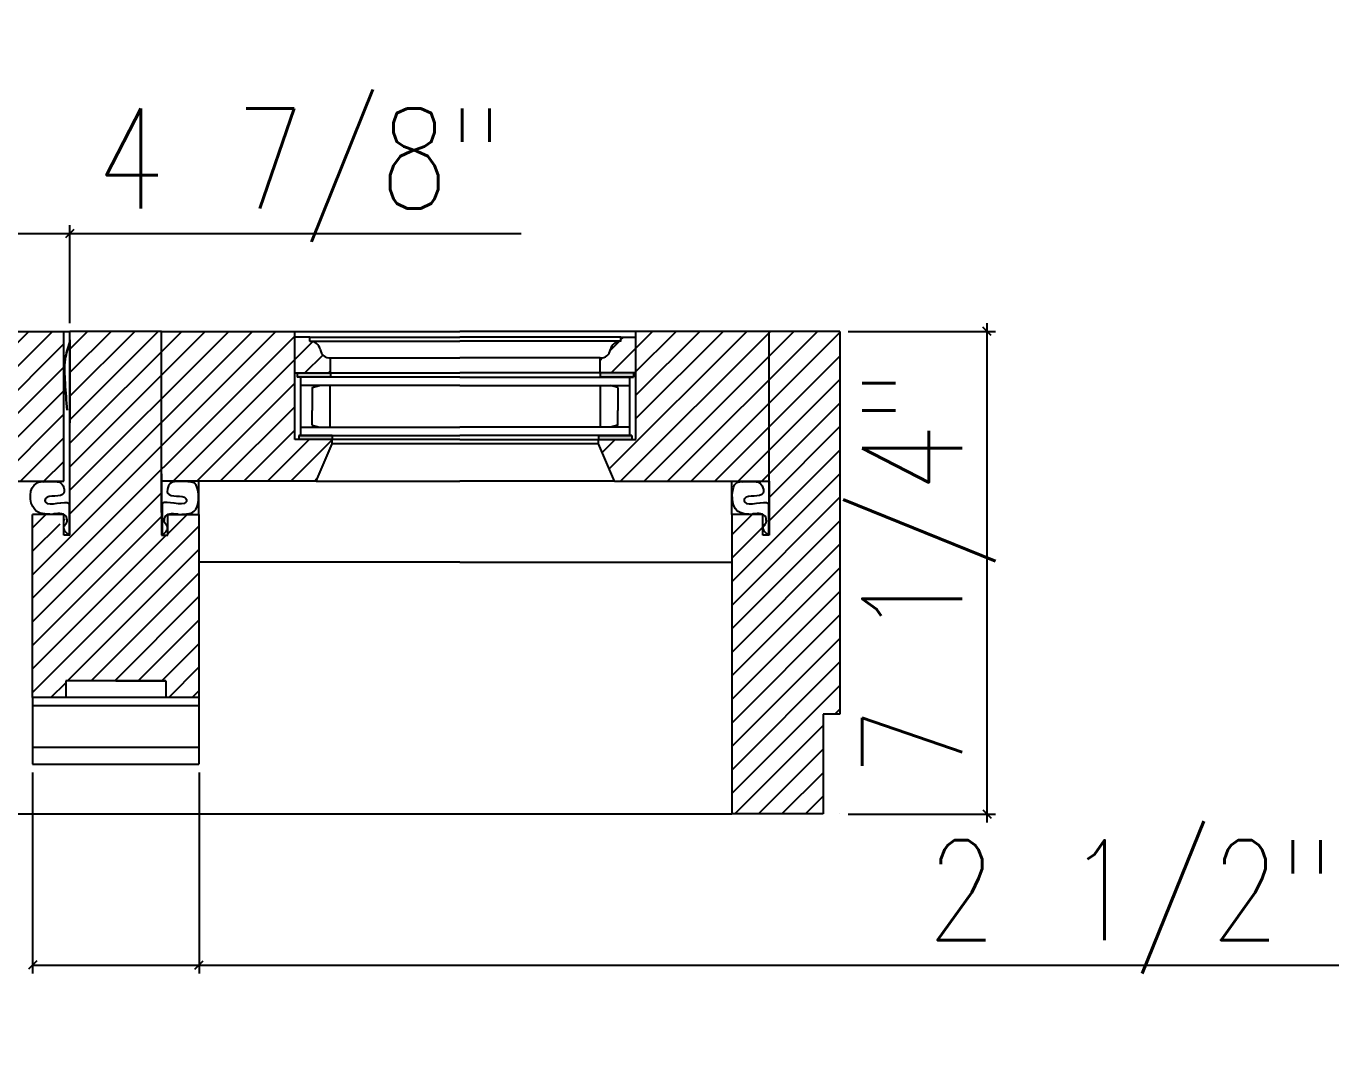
# Model space of a CAD drawing. Header units: inches. Extents: x 1985 to 11287, y 379 to 4336.
# Drawn here: x 7157.98 to 7177.69, y 3504.39 to 3519.86 of the extents above; entities that cross this region are included whole.
import ezdxf

# ---------------------------------------------------------------- set-up
doc = ezdxf.new("R2010")
doc.units = ezdxf.units.IN
doc.header["$MEASUREMENT"] = 0
doc.layers.get('0').update_dxf_attribs({"linetype": 'CONTINUOUS'})
doc.layers.get('Defpoints').update_dxf_attribs({"linetype": 'CONTINUOUS'})
for name, color, linetype in [('COTE1-1', 7, 'CONTINUOUS'), ('COTE1-1 99', 7, 'CONTINUOUS'), ('glass-', 6, 'CONTINUOUS'), ('glazing tape', 7, 'CONTINUOUS'), ('hatch 99', 1, 'CONTINUOUS'), ('weatherstripping', 5, 'CONTINUOUS'), ('wood detail', 7, 'CONTINUOUS'), ('wood detail 99', 7, 'CONTINUOUS')]:
    doc.layers.add(name, color=color, linetype=linetype)
doc.styles.get("Standard").update_dxf_attribs({"font": 'txt.shx', "width": 0.8})
doc.dimstyles.new('Elevation', dxfattribs={"dimscale": 2, "dimtxt": 0.75, "dimasz": 0.0625, "dimexe": 0.0625, "dimexo": 0.0625, "dimgap": 0.0625, "dimtad": 1, "dimdec": 5, "dimzin": 0, "dimdsep": 46, "dimlunit": 5, "dimtxsty": 'Standard', "dimblk1": 'OBLIQUE', "dimblk2": 'OBLIQUE', "dimsah": 1, "dimcen": 2, "dimdle": 0.0625, "dimclrd": 1, "dimclre": 1, "dimadec": 1, "dimazin": 0, "dimtfac": 0.375, "dimtdec": 5, "dimtmove": 0, "dimatfit": 3, "dimldrblk": 'OBLIQUE', "dimfxl": 1, "dimfrac": 2, "dimtolj": 1, "dimtzin": 0, "dimarcsym": 0})
pattern_1 = [(45, (7158.33995, 1753.31132), (-0.176776695, 0.176776695), [])]

# ---------------------------------------------------------------- blocks, each defined once
blk = doc.blocks.new('_OBLIQUE')
at = {"color": 0, "linetype": 'ByBlock'}
blk.add_line((-0.5, -0.5), (0.5, 0.5), dxfattribs=at)
blk = doc.blocks.new('*D1022')
at = {"layer": 'COTE1-1 99', "color": 1, "lineweight": -2}
for p, q in [((7170.321, 3515.272), (7172.531, 3515.272)), ((7172.406, 3507.897), (7172.406, 3515.397)), ((7170.321, 3508.022), (7172.531, 3508.022))]:
    blk.add_line(p, q, dxfattribs=at)
at = {"layer": 'Defpoints', "color": 0}
for p in [(7170.196, 3515.272), (7172.406, 3515.272), (7170.196, 3508.022)]:
    blk.add_point(p, dxfattribs=at)
at = {"layer": 'COTE1-1 99', "color": 1, "lineweight": -2, "xscale": 0.125, "yscale": 0.125, "zscale": 0.125}
for p, rotation in [((7172.406, 3515.272), 90), ((7172.406, 3508.022), 270)]:
    blk.add_blockref('_OBLIQUE', p, dxfattribs=dict(at, rotation=rotation))
at = {"layer": 'COTE1-1 99', "color": 0, "insert": (7171.531, 3511.647), "char_height": 1.5, "attachment_point": 5, "rotation": 90}
blk.add_mtext('\\A1;7 1/4"', dxfattribs=at)
blk = doc.blocks.new('*D1034')
at = {"layer": 'COTE1-1 99', "color": 1, "lineweight": -2}
for p, q in [((7158.071, 3508.647), (7158.071, 3505.627)), ((7160.571, 3508.647), (7160.571, 3505.627)), ((7158.071, 3505.752), (7160.696, 3505.752)), ((7160.571, 3505.752), (7177.687, 3505.752))]:
    blk.add_line(p, q, dxfattribs=at)
at = {"layer": 'Defpoints', "color": 0}
for p in [(7158.071, 3508.772), (7160.571, 3508.772), (7158.071, 3505.752)]:
    blk.add_point(p, dxfattribs=at)
at = {"layer": 'COTE1-1 99', "color": 1, "lineweight": -2, "xscale": 0.125, "yscale": 0.125, "zscale": 0.125, "rotation": 180}
blk.add_blockref('_OBLIQUE', (7158.071, 3505.752), dxfattribs=at)
at = {"layer": 'COTE1-1 99', "color": 1, "lineweight": -2, "xscale": 0.125, "yscale": 0.125, "zscale": 0.125}
blk.add_blockref('_OBLIQUE', (7160.571, 3505.752), dxfattribs=at)
at = {"layer": 'COTE1-1 99', "color": 0, "insert": (7174.562, 3506.627), "char_height": 1.5, "attachment_point": 5}
blk.add_mtext('\\A1;2 1/2"', dxfattribs=at)
blk = doc.blocks.new('*D1035')
at = {"layer": 'COTE1-1 99', "color": 1, "lineweight": -2}
for p, q in [((7153.757, 3513.741), (7153.757, 3516.87)), ((7158.633, 3515.397), (7158.633, 3516.87)), ((7153.632, 3516.745), (7158.633, 3516.745)), ((7158.633, 3516.745), (7165.408, 3516.745))]:
    blk.add_line(p, q, dxfattribs=at)
at = {"layer": 'Defpoints', "color": 0}
for p in [(7158.633, 3516.745), (7158.633, 3515.272), (7153.757, 3513.616)]:
    blk.add_point(p, dxfattribs=at)
at = {"layer": 'COTE1-1 99', "color": 1, "lineweight": -2, "xscale": 0.125, "yscale": 0.125, "zscale": 0.125, "rotation": 180}
blk.add_blockref('_OBLIQUE', (7153.757, 3516.745), dxfattribs=at)
at = {"layer": 'COTE1-1 99', "color": 1, "lineweight": -2, "xscale": 0.125, "yscale": 0.125, "zscale": 0.125}
blk.add_blockref('_OBLIQUE', (7158.633, 3516.745), dxfattribs=at)
at = {"layer": 'COTE1-1 99', "color": 0, "insert": (7162.083, 3517.62), "char_height": 1.5, "attachment_point": 5}
blk.add_mtext('\\A1;4 7/8"', dxfattribs=at)

msp = doc.modelspace()

# ---------------------------------------------------------------- hatches: boundary and pattern name
at = {"layer": 'glazing tape'}
h = msp.add_hatch(color=256, dxfattribs=at)
h.paths.add_polyline_path([(7162.046996, 3514.64746), (7162.046996, 3514.58496), (7162.546996, 3514.58496), (7162.546996, 3514.64746)])
h.paths.add_polyline_path([(7162.570496, 3513.64746), (7162.570496, 3513.70996), (7162.070496, 3513.70996), (7162.070496, 3513.64746)])
h = msp.add_hatch(color=256, dxfattribs=at)
h.paths.add_polyline_path([(7167.094076, 3514.58496), (7167.094076, 3514.64746), (7166.594076, 3514.64746), (7166.594076, 3514.58496)])
h.paths.add_polyline_path([(7167.070576, 3513.64746), (7167.070576, 3513.70996), (7166.570576, 3513.70996), (7166.570576, 3513.64746)])
at = {"layer": 'hatch 99'}
h = msp.add_hatch(dxfattribs=at)
h.set_pattern_fill('ANSI31', color=256, scale=2, style=0)
h.set_pattern_definition([(45, (7146.5854, 1765.06588), (-0.176776695, 0.176776695), [])])
h.paths.add_polyline_path([(7154.093153, 3515.14746), (7154.080031, 3515.14746, 0.350781059), (7153.936903, 3515.02246, -0.375199902), (7153.780653, 3514.89746), (7153.780653, 3514.64746), (7154.319667, 3514.64746), (7154.319667, 3515.20996), (7154.093153, 3515.20996)], flags=17)
h.paths.add_polyline_path([(7154.319667, 3513.64746), (7153.757153, 3513.64746), (7153.757153, 3513.58496), (7153.998224, 3513.02246), (7158.538404, 3513.02246), (7158.538404, 3515.27246), (7154.319667, 3515.27246)])
h = msp.add_hatch(dxfattribs=at)
h.set_pattern_fill('ANSI31', color=256, scale=2, style=0)
h.set_pattern_definition(pattern_1)
edge = h.paths.add_edge_path()
edge.add_line((7160.008046, 3515.27246), (7158.63213, 3515.27246))
edge.add_line((7158.63213, 3515.27246), (7158.63213, 3515.14746))
edge.add_line((7158.63213, 3515.14746), (7158.63213, 3513.89746))
edge.add_line((7158.63213, 3513.89746), (7158.63213, 3512.208148))
edge.add_spline(control_points=[(7158.366112, 3512.524136), (7158.437998, 3512.538713), (7158.56592, 3512.556351), (7158.605658, 3512.392268), (7158.514867, 3512.34917), (7158.552026, 3512.259716), (7158.622067, 3512.2155)], knot_values=[0.002756706, 0.002756706, 0.002756706, 0.002756706, 0.162430415, 0.217787302, 0.327082606, 0.496812861, 0.496812861, 0.496812861, 0.496812861], degree=3, periodic=0)
edge.add_line((7158.6296, 3512.209996), (7158.539368, 3512.209996))
edge.add_line((7158.539368, 3512.209996), (7158.539368, 3512.521366))
edge.add_spline(control_points=[(7158.366112, 3512.524136), (7158.437998, 3512.538713), (7158.56592, 3512.556351), (7158.605658, 3512.392268), (7158.514867, 3512.34917), (7158.552026, 3512.259716), (7158.622067, 3512.2155)], knot_values=[0.002756706, 0.002756706, 0.002756706, 0.002756706, 0.162430415, 0.217787302, 0.327082606, 0.496812861, 0.496812861, 0.496812861, 0.496812861], degree=3, periodic=0)
edge.add_line((7158.537077, 3512.52246), (7158.070538, 3512.52246))
edge.add_line((7158.070538, 3512.52246), (7158.070538, 3509.77246))
edge.add_line((7158.070538, 3509.77246), (7158.570538, 3509.77246))
edge.add_line((7158.570538, 3509.77246), (7158.570538, 3510.02246))
edge.add_line((7158.570538, 3510.02246), (7160.070538, 3510.02246))
edge.add_line((7160.070538, 3510.02246), (7160.070538, 3509.77246))
edge.add_line((7160.070538, 3509.77246), (7160.570538, 3509.77246))
edge.add_line((7160.570538, 3509.77246), (7160.570538, 3512.52246))
edge.add_line((7160.570538, 3512.52246), (7160.103999, 3512.52246))
edge.add_spline(control_points=[(7160.274964, 3512.524136), (7160.203078, 3512.538713), (7160.075156, 3512.556351), (7160.035418, 3512.392268), (7160.126209, 3512.34917), (7160.08905, 3512.259716), (7160.019009, 3512.2155)], knot_values=[0.002756706, 0.002756706, 0.002756706, 0.002756706, 0.162430415, 0.217787302, 0.327082606, 0.496812861, 0.496812861, 0.496812861, 0.496812861], degree=3, periodic=0)
edge.add_line((7160.101708, 3512.521366), (7160.101708, 3512.209996))
edge.add_line((7160.101708, 3512.209996), (7160.008046, 3512.209996))
edge.add_line((7160.008046, 3512.209996), (7160.008046, 3513.132722))
edge.add_line((7160.008046, 3513.132722), (7160.008046, 3515.27246))
h.paths.add_polyline_path([(7160.008046, 3515.27246), (7160.008046, 3513.02246), (7162.329425, 3513.02246), (7162.570496, 3513.58496), (7162.570496, 3513.64746), (7162.007982, 3513.64746), (7162.007982, 3515.27246)])
h.paths.add_polyline_path([(7162.007982, 3515.18646), (7162.007982, 3514.64746), (7162.546996, 3514.64746), (7162.546996, 3514.87396, -0.375199902), (7162.390746, 3514.99896, 0.375199902), (7162.234496, 3515.12396), (7162.234496, 3515.18646)], flags=17)
h = msp.add_hatch(dxfattribs=at)
h.set_pattern_fill('ANSI31', color=256, scale=2, style=0)
h.set_pattern_definition(pattern_1)
edge = h.paths.add_edge_path()
edge.add_line((7170.195534, 3515.27246), (7169.133026, 3515.27246))
edge.add_line((7169.133026, 3515.27246), (7169.133026, 3512.550771))
edge.add_line((7169.133026, 3512.550771), (7169.133026, 3512.207421))
edge.add_spline(control_points=[(7168.866108, 3512.524136), (7168.937994, 3512.538713), (7169.065916, 3512.556351), (7169.105655, 3512.392268), (7169.014864, 3512.34917), (7169.052022, 3512.259716), (7169.122063, 3512.2155)], knot_values=[0.002756706, 0.002756706, 0.002756706, 0.002756706, 0.162430415, 0.217787302, 0.327082606, 0.496812861, 0.496812861, 0.496812861, 0.496812861], degree=3, periodic=0)
edge.add_line((7169.129532, 3512.209996), (7169.039364, 3512.209996))
edge.add_line((7169.039364, 3512.209996), (7169.039364, 3512.521278))
edge.add_spline(control_points=[(7168.866108, 3512.524136), (7168.937994, 3512.538713), (7169.065916, 3512.556351), (7169.105655, 3512.392268), (7169.014864, 3512.34917), (7169.052022, 3512.259716), (7169.122063, 3512.2155)], knot_values=[0.002756706, 0.002756706, 0.002756706, 0.002756706, 0.162430415, 0.217787302, 0.327082606, 0.496812861, 0.496812861, 0.496812861, 0.496812861], degree=3, periodic=0)
edge.add_line((7169.037391, 3512.52246), (7168.570534, 3512.52246))
edge.add_line((7168.570534, 3512.52246), (7168.570534, 3508.02246))
edge.add_line((7168.570534, 3508.02246), (7169.945534, 3508.02246))
edge.add_line((7169.945534, 3508.02246), (7169.945534, 3509.52246))
edge.add_line((7169.945534, 3509.52246), (7170.195534, 3509.52246))
edge.add_line((7170.195534, 3509.52246), (7170.195534, 3515.27246))
h.paths.add_polyline_path([(7169.133026, 3515.27246), (7167.13309, 3515.27246), (7167.13309, 3513.64746), (7166.570576, 3513.64746), (7166.570576, 3513.58496), (7166.811647, 3513.02246), (7169.133026, 3513.02246)])
h.paths.add_polyline_path([(7167.13309, 3515.18646), (7166.906576, 3515.18646), (7166.906576, 3515.12396), (7166.893454, 3515.12396, 0.350781059), (7166.750326, 3514.99896, -0.350781059), (7166.607198, 3514.87396), (7166.594076, 3514.87396), (7166.594076, 3514.64746), (7167.13309, 3514.64746)], flags=17)

# ---------------------------------------------------------------- linework, layer by layer
at = {"layer": 'COTE1-1'}
for p, q in [((7160.070538, 3510.02246), (7158.570538, 3510.02246)), ((7158.570538, 3510.02246), (7158.570538, 3509.77246)), ((7159.320538, 3510.02246), (7160.070538, 3510.02246)), ((7160.070538, 3510.02246), (7160.070538, 3509.77246))]:
    msp.add_line(p, q, dxfattribs=at)
at = {"layer": 'glass-', "color": 6}
for p, q in [((7164.489651, 3514.58496), (7162.046996, 3514.58496)), ((7162.101682, 3513.70996), (7162.101682, 3514.58496)), ((7164.489651, 3514.45996), (7162.101682, 3514.45996)), ((7162.270402, 3514.429969), (7162.378185, 3514.45996)), ((7162.270402, 3514.429969), (7162.270402, 3514.08496)), ((7162.534782, 3514.45996), (7162.534782, 3513.83496)), ((7164.489651, 3514.58496), (7167.094076, 3514.58496)), ((7164.489651, 3514.45996), (7167.03939, 3514.45996)), ((7166.594076, 3514.45996), (7166.594076, 3513.83496)), ((7166.858456, 3514.429969), (7166.750673, 3514.45996)), ((7166.858456, 3514.429969), (7166.858456, 3514.08496)), ((7167.03939, 3513.70996), (7167.03939, 3514.58496)), ((7162.270402, 3513.864951), (7162.270402, 3514.08496)), ((7166.858456, 3513.864951), (7166.858456, 3514.08496)), ((7162.101682, 3513.83496), (7164.489651, 3513.83496)), ((7162.270402, 3513.864951), (7162.378185, 3513.83496)), ((7167.03939, 3513.83496), (7164.489651, 3513.83496)), ((7166.858456, 3513.864951), (7166.750673, 3513.83496)), ((7162.070496, 3513.70996), (7164.489651, 3513.70996)), ((7167.070576, 3513.70996), (7164.489651, 3513.70996))]:
    msp.add_line(p, q, dxfattribs=at)
at = {"layer": 'glazing tape', "color": 7}
for p, q in [((7162.046996, 3514.64746), (7162.046996, 3514.58496)), ((7162.546996, 3514.64746), (7162.546996, 3514.58496)), ((7166.594076, 3514.64746), (7166.594076, 3514.58496)), ((7167.094076, 3514.64746), (7167.094076, 3514.58496))]:
    msp.add_line(p, q, dxfattribs=at)
at = {"layer": 'glazing tape'}
for p, q in [((7162.546996, 3514.58496), (7162.046996, 3514.58496)), ((7167.094076, 3514.58496), (7166.594076, 3514.58496)), ((7162.070496, 3513.70996), (7162.070496, 3513.64746)), ((7162.570496, 3513.70996), (7162.070496, 3513.70996)), ((7162.570496, 3513.70996), (7162.570496, 3513.64746)), ((7166.570576, 3513.70996), (7167.070576, 3513.70996)), ((7166.570576, 3513.70996), (7166.570576, 3513.64746)), ((7167.070576, 3513.70996), (7167.070576, 3513.64746))]:
    msp.add_line(p, q, dxfattribs=at)
at = {"layer": 'weatherstripping', "color": 5, "lineweight": 30}
msp.add_line((7158.63213, 3513.89746), (7158.63213, 3515.14746), dxfattribs=at)
at = {"layer": 'weatherstripping', "color": 5}
for p, q in [((7158.622067, 3512.689287), (7158.622067, 3512.2155)), ((7160.019009, 3512.689287), (7160.019009, 3512.2155)), ((7169.122063, 3512.689287), (7169.122063, 3512.2155))]:
    msp.add_line(p, q, dxfattribs=at)
for centre, start, end in [((7158.238766, 3512.739413), 89.6632674, 111.8468492), ((7160.40231, 3512.739413), 68.1531508, 90.3367326), ((7168.738762, 3512.739413), 89.6632674, 111.8468492)]:
    msp.add_arc(centre, 0.272391, start, end, dxfattribs=at)
at = {"layer": 'weatherstripping', "color": 5, "lineweight": 30}
msp.add_spline([(7158.631579, 3515.110026), (7158.561258, 3514.855356), (7158.559454, 3514.498322), (7158.588441, 3514.09009)], degree=3, dxfattribs=at)
at = {"layer": 'weatherstripping', "color": 5}
for points, knots in [([(7158.366112, 3512.524136), (7158.265876, 3512.527557), (7158.016438, 3512.527337), (7158.009881, 3512.940812), (7158.137402, 3512.992242)], [0, 0, 0, 0, 0.2460489598, 0.6041502785, 0.6041502785, 0.6041502785, 0.6041502785]), ([(7158.240367, 3513.0118), (7158.377376, 3513.022875), (7158.471658, 3513.016179), (7158.533961, 3512.972437), (7158.57897, 3512.744157), (7158.25601, 3512.84009), (7158.254373, 3512.615251), (7158.566124, 3512.737664), (7158.622067, 3512.689287)], [0, 0, 0, 0, 0.083614321, 0.208464293, 0.316031641, 0.607589822, 0.683535209, 1.009413891, 1.009413891, 1.009413891, 1.009413891]), ([(7160.400709, 3513.0118), (7160.2637, 3513.022875), (7160.169418, 3513.016179), (7160.107115, 3512.972437), (7160.062105, 3512.744157), (7160.385066, 3512.84009), (7160.386703, 3512.615251), (7160.074952, 3512.737664), (7160.019009, 3512.689287)], [0, 0, 0, 0, 0.083614321, 0.208464293, 0.316031641, 0.607589822, 0.683535209, 1.009413891, 1.009413891, 1.009413891, 1.009413891]), ([(7160.274964, 3512.524136), (7160.3752, 3512.527557), (7160.610906, 3512.527337), (7160.570538, 3512.940812), (7160.503674, 3512.992242)], [0, 0, 0, 0, 0.2460489598, 0.6041502785, 0.6041502785, 0.6041502785, 0.6041502785]), ([(7168.866108, 3512.524136), (7168.765872, 3512.527557), (7168.542998, 3512.551785), (7168.570534, 3512.940812), (7168.637398, 3512.992242)], [0, 0, 0, 0, 0.2460489598, 0.6041502785, 0.6041502785, 0.6041502785, 0.6041502785]), ([(7168.740363, 3513.0118), (7168.877372, 3513.022875), (7168.971655, 3513.016179), (7169.033958, 3512.972437), (7169.078967, 3512.744157), (7168.756006, 3512.84009), (7168.754369, 3512.615251), (7169.06612, 3512.737664), (7169.122063, 3512.689287)], [0, 0, 0, 0, 0.083614321, 0.208464293, 0.316031641, 0.607589822, 0.683535209, 1.009413891, 1.009413891, 1.009413891, 1.009413891]), ([(7158.622067, 3512.2155), (7158.552026, 3512.259716), (7158.514867, 3512.34917), (7158.605658, 3512.392268), (7158.56592, 3512.556351), (7158.437998, 3512.538713), (7158.366112, 3512.524136)], [0.0027567057, 0.0027567057, 0.0027567057, 0.0027567057, 0.1724869609, 0.2817822642, 0.3371391511, 0.4968128609, 0.4968128609, 0.4968128609, 0.4968128609]), ([(7160.019009, 3512.2155), (7160.08905, 3512.259716), (7160.126209, 3512.34917), (7160.035418, 3512.392268), (7160.075156, 3512.556351), (7160.203078, 3512.538713), (7160.274964, 3512.524136)], [0.0027567057, 0.0027567057, 0.0027567057, 0.0027567057, 0.1724869609, 0.2817822642, 0.3371391511, 0.4968128609, 0.4968128609, 0.4968128609, 0.4968128609]), ([(7169.122063, 3512.2155), (7169.052022, 3512.259716), (7169.014864, 3512.34917), (7169.105655, 3512.392268), (7169.065916, 3512.556351), (7168.937994, 3512.538713), (7168.866108, 3512.524136)], [0.0027567057, 0.0027567057, 0.0027567057, 0.0027567057, 0.1724869609, 0.2817822642, 0.3371391511, 0.4968128609, 0.4968128609, 0.4968128609, 0.4968128609])]:
    msp.add_open_spline(points, degree=3, knots=knots, dxfattribs=at)
at = {"layer": 'wood detail', "color": 7}
for p, q in [((7154.319667, 3515.27246), (7158.63303, 3515.27246)), ((7158.63213, 3515.14746), (7158.63213, 3515.27246)), ((7160.008046, 3515.27246), (7158.63303, 3515.27246)), ((7162.007982, 3513.64746), (7162.007982, 3515.27246)), ((7167.13309, 3513.64746), (7167.13309, 3515.27246)), ((7162.234496, 3515.18646), (7162.007982, 3515.18646)), ((7162.234496, 3515.12396), (7162.234496, 3515.18646)), ((7166.906576, 3515.12396), (7166.906576, 3515.18646)), ((7166.906576, 3515.18646), (7167.13309, 3515.18646)), ((7162.546996, 3514.64746), (7162.546996, 3514.87396)), ((7166.594076, 3514.64746), (7166.594076, 3514.87396)), ((7162.007982, 3514.64746), (7162.546996, 3514.64746)), ((7167.13309, 3514.64746), (7166.594076, 3514.64746)), ((7158.63213, 3512.209984), (7158.63213, 3513.89746)), ((7162.329425, 3513.02246), (7162.570496, 3513.58496)), ((7164.489651, 3513.58496), (7162.570496, 3513.58496)), ((7166.570576, 3513.58496), (7164.489651, 3513.58496)), ((7166.811647, 3513.02246), (7166.570576, 3513.58496)), ((7160.570538, 3512.52246), (7160.570538, 3513.02246))]:
    msp.add_line(p, q, dxfattribs=at)
at = {"layer": 'wood detail'}
for p, q in [((7158.538404, 3513.02246), (7158.538404, 3515.27246)), ((7160.008046, 3513.02246), (7160.008046, 3515.27246)), ((7162.007982, 3515.27246), (7164.489651, 3515.27246)), ((7167.13309, 3515.27246), (7164.489651, 3515.27246)), ((7169.133026, 3513.02246), (7169.133026, 3515.27246)), ((7170.195534, 3515.27246), (7169.133026, 3515.27246)), ((7158.63213, 3515.14746), (7158.63213, 3513.89746)), ((7162.234496, 3515.18646), (7164.489651, 3515.18646)), ((7162.234496, 3515.12396), (7164.489651, 3515.12396)), ((7166.906576, 3515.18646), (7164.489651, 3515.18646)), ((7166.906576, 3515.12396), (7164.489651, 3515.12396)), ((7162.546996, 3514.87396), (7164.489651, 3514.87396)), ((7166.594076, 3514.87396), (7164.489651, 3514.87396)), ((7162.546996, 3514.64746), (7164.489651, 3514.64746)), ((7166.594076, 3514.64746), (7164.489651, 3514.64746)), ((7162.570496, 3513.64746), (7162.007982, 3513.64746)), ((7164.489651, 3513.64746), (7162.570496, 3513.64746)), ((7162.570496, 3513.58496), (7162.570496, 3513.64746)), ((7164.489651, 3513.64746), (7166.570576, 3513.64746)), ((7166.570576, 3513.58496), (7166.570576, 3513.64746)), ((7166.570576, 3513.64746), (7167.13309, 3513.64746)), ((7162.329425, 3513.02246), (7164.489651, 3513.02246)), ((7166.811647, 3513.02246), (7164.489651, 3513.02246)), ((7160.570538, 3512.52246), (7160.570538, 3509.77246)), ((7168.570534, 3512.52246), (7168.570534, 3508.02246)), ((7160.570538, 3509.77246), (7158.070538, 3509.77246)), ((7158.070538, 3509.77246), (7158.070538, 3508.77246)), ((7160.570538, 3509.77246), (7160.570538, 3508.77246)), ((7160.570538, 3509.64746), (7158.070538, 3509.64746)), ((7170.195534, 3509.52246), (7169.945534, 3509.52246)), ((7160.570538, 3509.02246), (7158.070538, 3509.02246)), ((7133.062782, 3508.02246), (7168.570534, 3508.02246)), ((7169.945534, 3508.02246), (7168.570534, 3508.02246)), ((7170.195534, 3508.02246), (7170.195534, 3508.02246))]:
    msp.add_line(p, q, dxfattribs=at)
at = {"layer": 'wood detail', "color": 0}
for p, q in [((7160.008046, 3512.550771), (7160.008046, 3515.27246)), ((7160.008046, 3515.27246), (7162.007982, 3515.27246)), ((7169.133026, 3515.27246), (7167.13309, 3515.27246)), ((7169.133026, 3512.550771), (7169.133026, 3515.27246)), ((7170.195534, 3515.27246), (7170.195534, 3509.52246)), ((7170.195534, 3514.77246), (7170.195534, 3513.45996)), ((7170.195534, 3514.77246), (7170.195534, 3513.45996)), ((7170.195534, 3514.33496), (7170.195534, 3513.45996)), ((7170.195534, 3514.33496), (7170.195534, 3513.45996)), ((7160.008046, 3513.132722), (7160.008046, 3512.209996)), ((7153.998224, 3513.02246), (7158.538404, 3513.02246)), ((7162.329425, 3513.02246), (7160.008046, 3513.02246)), ((7166.811647, 3513.02246), (7169.133026, 3513.02246)), ((7168.570534, 3512.52246), (7168.570534, 3513.02246)), ((7169.133026, 3513.02246), (7169.133026, 3512.209996)), ((7158.070538, 3509.77246), (7158.070538, 3512.52246)), ((7158.539368, 3512.52246), (7158.070538, 3512.52246)), ((7158.539368, 3512.209996), (7158.539368, 3512.52246)), ((7160.101708, 3512.209996), (7160.101708, 3512.52246)), ((7160.101708, 3512.52246), (7160.570538, 3512.52246)), ((7169.039364, 3512.52246), (7168.570534, 3512.52246)), ((7169.039364, 3512.209996), (7169.039364, 3512.52246)), ((7158.63303, 3512.209996), (7158.539368, 3512.209996)), ((7160.008046, 3512.209996), (7160.101708, 3512.209996)), ((7169.133026, 3512.209996), (7169.039364, 3512.209996)), ((7164.489651, 3511.80346), (7160.570538, 3511.80346)), ((7164.489651, 3511.80346), (7168.570534, 3511.80346)), ((7169.945534, 3509.52246), (7169.945534, 3508.02246))]:
    msp.add_line(p, q, dxfattribs=at)
at = {"layer": 'wood detail', "color": 7}
for centre, start, end in [((7162.241057, 3514.972005), 10.2080197, 92.4723638), ((7166.900015, 3514.972005), 87.5276362, 169.7919803), ((7162.540435, 3515.025915), 190.2080197, 272.4723638), ((7166.600637, 3515.025915), 267.5276362, 349.7919803)]:
    msp.add_arc(centre, 0.152097, start, end, dxfattribs=at)
at = {"layer": 'wood detail 99'}
msp.add_line((7158.070538, 3508.77246), (7160.570538, 3508.77246), dxfattribs=at)

# ---------------------------------------------------------------- dimensions: what is measured, and where the dimension line sits
at = {"layer": 'COTE1-1 99'}
dim = msp.add_linear_dim(base=(7158.63303, 3516.7449), p1=(7153.757153, 3513.61621), p2=(7158.63303, 3515.27246), dimstyle='Elevation', override={"dimpost": '"'}, dxfattribs=at)
dim.commit()
dim.dimension.update_dxf_attribs({"geometry": '*D1035', "text_midpoint": (7162.08303, 3517.6199)})
dim = msp.add_linear_dim(base=(7172.40556, 3515.27246), p1=(7170.195534, 3508.02246), p2=(7170.195534, 3515.27246), angle=90, dimstyle='Elevation', override={"dimpost": '"'}, dxfattribs=at)
dim.commit()
dim.dimension.update_dxf_attribs({"geometry": '*D1022', "text_midpoint": (7171.53056, 3511.64746)})
dim = msp.add_linear_dim(base=(7158.070538, 3505.752154), p1=(7160.570538, 3508.77246), p2=(7158.070538, 3508.77246), dimstyle='Elevation', override={"dimpost": '"'}, dxfattribs=at)
dim.commit()
dim.dimension.update_dxf_attribs({"geometry": '*D1034', "text_midpoint": (7174.562205, 3505.752154), "dimtype": 160})

doc.saveas('drawing.dxf')
